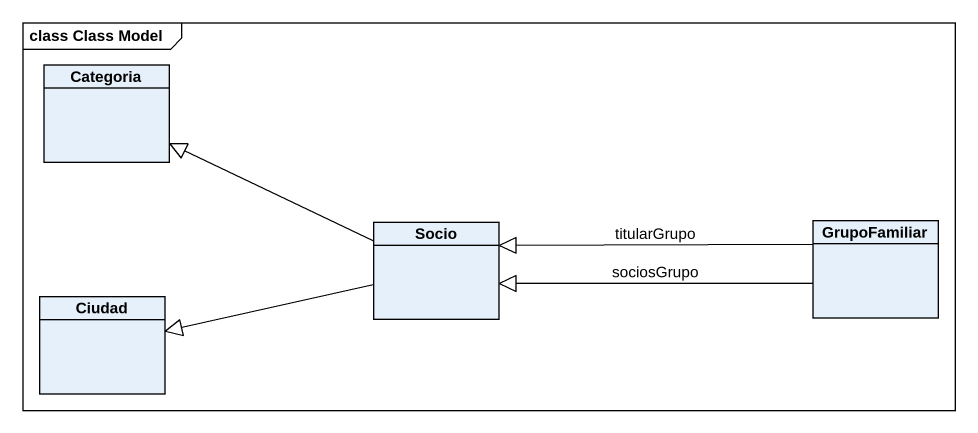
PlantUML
@startuml
mainframe class Class Model
hide circle
hide empty members
class Categoria
class Socio
class GrupoFamiliar
class Ciudad
Socio -left-|> Categoria
Socio -left-|> Ciudad
GrupoFamiliar -left-|> Socio : titularGrupo
GrupoFamiliar -left-|> Socio : sociosGrupo
@enduml
